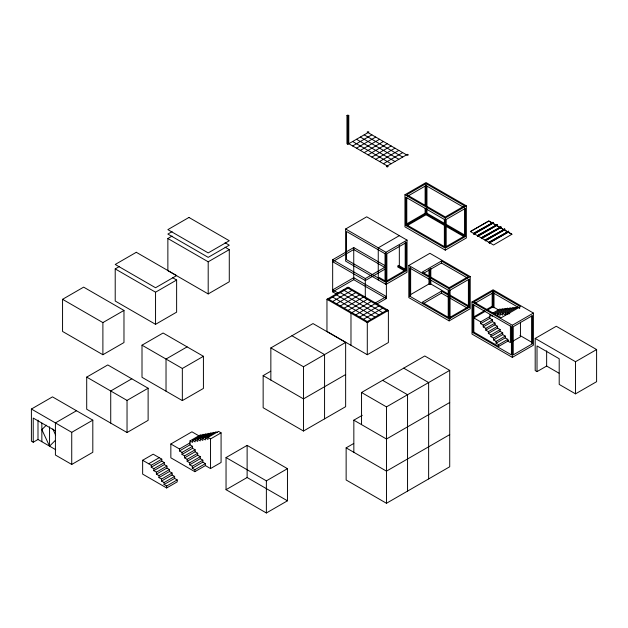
<?xml version="1.0" encoding="UTF-8"?>
<svg xmlns="http://www.w3.org/2000/svg" width="628" height="628" viewBox="0 0 628 628"><rect width="100%" height="100%" fill="white"/><g stroke="black" fill="none" stroke-linecap="round" stroke-linejoin="round"><path stroke-width="0.94" d="M46.339 425.164L41.848 429.623L49.549 446.147L55.319 440.416M346.954 115.56L347.873 115.026L348.783 115.56L348.783 143.733L388.198 166.491L387.288 167.017L386.369 166.491L407.454 154.323L408.365 154.849L407.454 155.375L367.121 132.092L368.032 131.566L368.95 132.092L347.873 144.259L346.954 143.733L346.954 115.56L347.873 116.086L348.783 115.56M172.08 231.63L167.864 234.071L208.198 257.354L229.283 245.179L225.075 242.753M62.557 299.313L83.642 287.137L123.975 310.428L123.975 342.55L102.89 354.726L62.557 331.443L62.557 299.313L102.89 322.596L123.975 310.428M172.425 277.6L176.625 280.025L176.625 312.155L155.548 324.323L115.214 301.04L115.214 268.91L119.43 266.476M225.075 247.204L229.283 249.63L229.283 281.752L208.198 293.928L167.864 270.644L167.864 238.514L172.08 236.081M352.638 145.955L371.886 134.839M356.484 148.177L375.732 137.069M360.339 150.406L379.587 139.29M364.185 152.628L383.433 141.512M368.032 154.849L387.288 143.733M371.886 157.071L391.134 145.955M375.732 159.292L394.988 148.177M379.587 161.514L398.835 150.406M115.214 268.91L155.548 292.201L176.625 280.025M167.864 238.514L208.198 261.798L229.283 249.63M383.433 163.743L402.689 152.628M55.704 449.703L37.994 439.474L33.229 442.23L31.4 441.17L31.4 409.04L52.485 396.872L92.811 420.156L92.811 452.286L71.733 464.453L55.413 455.033L55.413 422.911L76.498 410.736M86.703 377.114L107.788 364.939L148.122 388.23L148.122 420.352L127.037 432.527L86.703 409.236L86.703 377.114L127.037 400.397L148.122 388.23M142.007 345.18L163.092 333.013L203.425 356.296L203.425 388.426L182.34 400.593L142.007 377.31L142.007 345.18L182.34 368.471L203.425 356.296M345.62 228.992L366.697 216.817L407.03 240.108L407.03 272.23L385.953 284.406L345.62 261.115L345.62 228.992L385.953 252.275L407.03 240.108M404.95 194.735L426.027 182.567L466.361 205.851L466.361 237.981L445.283 250.148L404.95 226.865L404.95 194.735L445.283 218.018L466.361 205.851M426.027 183.619L406.779 194.735L445.283 216.966L464.532 205.851L426.027 183.619L426.027 206M407.619 196.226L426.027 185.598L462.86 206.863M336.851 294.273L332.667 291.855L332.667 259.725L353.745 247.558L386.377 266.398L386.377 298.52L376.258 304.368M131.802 378.81L110.724 390.977L110.724 423.107M187.105 346.876L166.028 359.051L166.028 391.173M406.701 223.874L425.117 213.245L465.45 236.528L465.45 208.355L446.194 219.47L446.194 247.644L465.45 236.528M405.861 225.413L444.365 247.644L444.365 219.47L405.861 197.239L405.861 225.413L426.946 213.245L444.522 223.395M463.692 236.505L426.027 214.76L406.779 225.876L406.779 197.687M399.329 235.657L378.252 247.832L378.252 279.955M31.4 409.04L71.733 432.331L92.811 420.156M406.12 242.612L386.864 253.72L386.864 281.901L406.12 270.786L406.12 242.612L405.201 242.078M332.667 291.855L353.745 279.68L386.377 298.52M326.96 299.305L348.045 287.129L388.379 310.413L388.379 342.543L367.294 354.718L326.96 331.427L326.96 299.305L367.294 322.588L388.379 310.413M327.879 299.831L348.964 287.655M332.667 259.725L365.3 278.565L386.377 266.398M332.644 301.526L351.892 290.411M336.498 303.748L355.746 292.632M408.804 265.471L429.89 253.304L470.223 276.587L470.223 308.717L449.138 320.884L408.804 297.601L408.804 265.471L449.138 288.754L470.223 276.587M340.345 305.969L359.593 294.854M470.396 231.567L488.796 220.946L511.891 234.283L488.796 221.04L470.396 231.567L493.498 244.999L511.891 234.283M386.785 280.889L405.201 270.26L405.201 243.052M446.115 246.631L464.532 236.002L464.532 207.829M270.849 380.05L270.849 347.92L313.011 323.577L345.643 342.417L345.643 406.677L303.481 431.02L263.148 407.729L263.148 375.607L270.739 371.219M473.645 233.341L493.239 222.422L493.239 223.019L473.991 234.134L473.645 233.341L493.239 222.422M344.199 308.191L363.447 297.075M473.645 233.938L493.239 223.019M477.5 235.563L497.093 224.651L497.093 225.24L477.837 236.356L477.5 235.563L497.093 224.651M348.045 310.413L367.294 299.305M477.5 236.159L497.093 225.24M481.346 237.784L500.94 226.873L500.94 227.462L481.692 238.577L481.346 237.784L500.94 226.873M371.148 301.526L350.981 313.168L350.981 345.298M441.437 261.028L422.189 272.144L449.138 287.702L468.394 276.587L441.437 261.028L441.437 263.006L467.546 278.078M481.346 238.381L500.94 227.462M423.029 273.635L441.437 263.006M375.418 302.877L386.377 296.549L353.745 277.709L332.667 289.877L338.523 293.26M355.746 314.864L374.995 303.748M485.201 240.014L504.794 229.094L504.794 229.683L485.538 240.799L485.201 240.014L504.794 229.094M485.201 240.603L504.794 229.683M489.047 242.235L508.641 231.316L508.641 231.913L489.393 243.02L489.047 242.235L508.641 231.316M359.593 317.085L378.849 305.969M489.047 242.824L508.641 231.913M363.447 319.307L382.695 308.191M410.563 294.611L428.971 283.982L429.89 284.508L430.808 283.982L448.384 294.132M409.723 296.157L448.227 318.38L448.227 290.207L409.723 267.975L409.723 296.157L410.641 295.623L410.641 267.45M366.383 322.062L387.46 309.887M270.849 347.92L303.481 366.76L345.643 342.417M174.631 478.426L174.631 476.448L164.089 482.532L164.089 484.51L174.631 478.426L177.198 479.902L177.198 481.88L166.656 487.964L142.642 474.101L142.642 460.269L153.185 454.185L161.796 459.162L161.796 461.133L151.262 467.224L151.262 465.246L161.796 459.162M190.001 442.873L179.459 448.965L179.459 450.935L190.001 444.852L190.001 440.903L192.568 442.379L192.568 440.409L195.135 441.884L195.135 439.914L197.702 441.39L197.702 439.419L200.269 440.903L200.269 438.925L202.836 440.409L202.836 438.43L205.403 439.914L205.403 437.936L207.97 439.419L207.97 437.441L218.513 431.358L221.08 432.841L221.08 462.475L210.537 468.559L205.403 465.599L194.861 471.683L170.847 457.82L170.847 443.988L191.925 431.813L199.759 436.334M449.138 290.733L469.304 279.091L469.304 307.265L441.437 291.18L422.189 302.296L448.298 317.368M423.029 303.787L441.437 293.158L467.546 308.23M148.695 463.762L159.229 457.679M190.001 440.903L200.544 434.812L201.824 435.557M192.568 440.409L203.111 434.317L204.39 435.063M195.135 439.914L205.678 433.822L206.957 434.568M197.702 439.419L208.245 433.336L209.524 434.074M200.269 438.925L210.812 432.841L212.091 433.579M202.836 438.43L213.379 432.347L214.658 433.085M205.403 437.936L215.946 431.852L217.225 432.59M153.829 468.7L164.363 462.616L164.363 464.594L153.829 470.678L153.829 468.7L151.262 467.224M182.026 452.419L192.568 446.335L192.568 448.306L182.026 454.397L182.026 452.419L179.459 450.935M207.97 437.441L210.537 438.925L221.08 432.841M156.396 472.162L166.93 466.078L166.93 468.048L156.396 474.14L156.396 472.162L153.829 470.678M184.593 455.873L195.135 449.789L195.135 451.768L184.593 457.851L184.593 455.873L182.026 454.397M158.955 475.616L169.497 469.532L169.497 471.51L158.955 477.594L158.955 475.616L156.396 474.14M187.16 459.335L197.702 453.251L197.702 455.221L187.16 461.313L187.16 459.335L184.593 457.851M161.522 479.078L172.064 472.994L172.064 474.964L161.522 481.048L161.522 479.078L158.955 477.594M189.727 462.789L200.269 456.705L200.269 458.683L189.727 464.767L189.727 462.789L187.16 461.313M345.643 374.547L303.481 398.89L263.148 375.607M471.997 301.958L493.082 289.783L533.408 313.066L533.408 345.196L512.33 357.371L471.997 334.08L471.997 301.958L512.33 325.241L533.408 313.066M493.082 290.843L473.826 301.958L501.207 317.76L520.455 306.645L493.082 290.843L493.082 307.39M449.978 317.368L468.394 306.739L468.394 279.531M192.294 466.251L202.836 460.167L202.836 462.137L192.294 468.229L192.294 466.251L189.727 464.767M474.666 303.45L493.993 292.287M449.138 318.914L469.304 307.265M164.089 484.51L166.656 485.994L177.198 479.902M192.294 468.229L194.861 469.705L205.403 463.621L205.403 465.599M226.041 457.561L247.126 445.385L287.459 468.669L287.459 500.799L266.374 512.974L226.041 489.683L226.041 457.561L266.374 480.844L287.459 468.669M473.748 316.904L484.628 310.625M486.308 309.659L492.164 306.276L498.404 309.879M485.546 311.158L473.826 317.917L480.671 321.874L489.871 316.559M487.218 310.185L493.082 306.809M492.383 313.341L499.919 308.984L501.207 309.722M494.11 313.529L502.486 308.693L503.774 309.431M495.005 314.204L505.053 308.403L506.341 309.141M361.54 424.622L361.54 392.492L424.787 355.982L449.719 370.379L449.719 466.761L386.471 503.271L346.138 479.988L346.138 447.858L353.729 443.478M480.671 321.874L480.671 323.648L489.871 318.333L492.438 319.817L492.438 321.591L483.238 326.898L483.238 325.123L492.438 319.817M497.572 315.688L497.572 313.914L507.62 308.113L508.908 308.85M497.572 313.914L500.139 315.397L500.139 313.623L510.187 307.814L511.475 308.56M500.139 313.623L502.706 315.107L502.706 313.333L512.754 307.524L514.042 308.269M502.706 313.333L505.273 314.816L505.273 313.042L515.321 307.233L516.609 307.979M472.915 332.636L511.412 354.867L511.412 326.686L472.915 304.462L472.915 332.636L473.826 332.11L498.64 346.428L508.68 340.635M505.273 313.042L507.84 314.518L507.84 312.744L517.888 306.943L519.819 308.058M485.805 328.381L495.005 323.075L495.005 324.849L485.805 330.155L485.805 328.381L483.238 326.898M488.372 331.639L497.572 326.325L497.572 328.099L488.372 333.413L488.372 331.639L485.805 330.155M490.939 334.889L500.139 329.582L500.139 331.356L490.939 336.663L490.939 334.889L488.372 333.413M226.041 489.683L247.126 477.515L287.459 500.799M493.506 338.147L502.706 332.84L502.706 334.614L493.506 339.921L493.506 338.147L490.939 336.663M353.839 452.309L353.839 420.179L362.27 415.312M496.073 341.404L505.273 336.09L505.273 337.864L496.073 343.178L496.073 341.404L493.506 339.921M361.54 392.492L386.471 406.889L449.719 370.379M496.073 343.178L498.64 344.662L507.84 339.348L507.84 341.122L510.407 342.605L510.407 325.971M512.919 341.153L520.455 336.796L520.455 322.125M535.189 338.437L556.267 326.262L596.6 349.553L596.6 381.683L575.515 393.85L559.203 384.43L559.203 358.745L537.019 345.934L537.019 371.619L535.189 370.567L535.189 338.437L575.515 361.72L596.6 349.553M532.497 343.752L513.241 354.867L513.241 326.686L532.497 315.57L532.497 343.752L531.578 343.218L531.578 316.017M449.719 402.501L386.471 439.019L353.839 420.179M537.019 371.619L546.643 366.061L558.967 373.181M449.719 434.631L386.471 471.141L346.138 447.858M364.185 134.839L402.689 157.071M360.339 137.069L398.835 159.292M356.484 139.29L394.988 161.514M352.638 141.512L391.134 163.743M446.194 224.361L465.45 235.476M406.779 224.887L445.283 247.118M493.082 292.813L519.631 308.144M507.84 312.744L509.763 313.859M492.438 316.269L489.871 314.785L489.871 318.333M398.584 265.377L405.28 269.247M450.056 295.097L468.472 305.726M519.937 335.446L531.657 342.213M397.618 265.88L406.12 270.786M492.438 321.591L495.005 323.075M397.618 266.869L404.361 270.762M495.005 324.849L497.572 326.325M497.572 328.099L500.139 329.582M500.139 331.356L502.706 332.84M502.706 334.614L505.273 336.09M480.671 323.648L483.238 325.123M505.273 337.864L507.84 339.348M379.21 277.482L385.105 280.889M347.127 287.655L387.46 310.946M343.281 289.885L382.695 312.642M340.345 292.632L378.849 314.864M336.498 294.854L374.995 317.085M332.644 297.075L371.148 319.307M327.879 298.771L368.212 322.062M403.702 368.149L428.634 382.546L428.634 478.929M382.617 380.325L407.548 394.722L407.548 491.104M291.934 335.752L324.566 354.592L324.566 418.845M190.001 444.852L192.568 446.335M192.568 448.306L195.135 449.789M195.135 451.768L197.702 453.251M197.702 455.221L200.269 456.705M200.269 458.683L202.836 460.167M202.836 462.137L205.403 463.621M170.847 443.988L179.459 448.965M161.796 461.133L164.363 462.616M164.363 464.594L166.93 466.078M166.93 468.048L169.497 469.532M169.497 471.51L172.064 472.994M172.064 474.964L174.631 476.448M142.642 460.269L151.262 465.246M161.522 481.048L164.089 482.532M55.413 430.879L33.229 418.067L33.229 442.23M52.791 428.94L55.625 435.031M575.515 361.72L575.515 393.85M546.643 350.84L546.643 366.061M512.33 325.241L512.33 357.371M508.303 231.12L508.303 231.708M504.449 228.898L504.449 229.487M500.602 226.677L500.602 227.265M498.64 344.662L498.64 346.428M496.748 224.447L496.748 225.044M493.993 293.26L493.993 307.83M492.901 222.226L492.901 222.822M492.164 293.26L492.164 306.864M489.393 242.432L489.393 243.02M485.538 240.21L485.538 240.799M481.692 237.988L481.692 238.577M477.837 235.759L477.837 236.356M473.991 233.538L473.991 234.134M473.826 304.902L473.826 332.11M450.056 290.207L450.056 318.38M449.138 288.754L449.138 320.884M445.283 218.018L445.283 250.148M441.437 291.18L441.437 293.158M430.808 268.439L430.808 278.149M430.808 280.096L430.808 283.982M429.89 268.965L429.89 284.508M428.971 269.404L428.971 276.21M428.971 278.149L428.971 283.982M426.946 186.037L426.946 206.447M426.946 208.386L426.946 213.245M426.027 207.946L426.027 214.76M425.117 186.037L425.117 205.474M425.117 208.386L425.117 213.245M399.329 245.391L399.329 266.814M386.471 406.889L386.471 503.271M385.953 252.275L385.953 284.406M367.294 322.588L367.294 354.718M365.3 278.565L365.3 298.033M353.745 247.558L353.745 279.68M347.873 116.086L347.873 144.259M303.481 366.76L303.481 431.02M266.374 480.844L266.374 512.974M247.126 445.385L247.126 477.515M210.537 438.925L210.537 468.559M208.198 261.798L208.198 293.928M194.861 469.705L194.861 471.683M182.34 368.471L182.34 400.593M166.656 485.994L166.656 487.964M155.548 292.201L155.548 324.323M127.037 400.397L127.037 432.527M102.89 322.596L102.89 354.726M71.733 432.331L71.733 464.453M49.549 426.82L49.549 446.147M41.848 423.115L41.848 441.696M37.994 420.148L37.994 439.474M188.95 217.453L167.864 229.62L208.198 252.911L229.283 240.736L188.95 217.453M136.292 252.299L115.214 264.466L155.548 287.75L176.625 275.582L136.292 252.299M353.745 249.528L332.667 261.703L365.3 280.543L386.377 268.368L353.745 249.528M385.035 253.72L346.53 231.496L346.53 259.67L385.035 281.901L385.035 253.72"/></g></svg>
